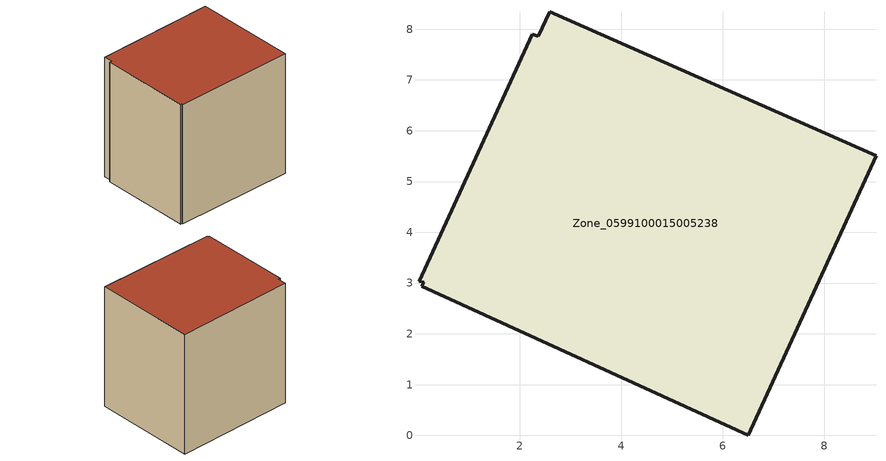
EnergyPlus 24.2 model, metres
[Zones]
Zone_0599100015005238
 floor ground (C_G): 2.6,8.35 9.02,5.51 6.5,0 0.08,2.94 0.11,3.02 0.03,3.04 2.25,7.9 2.37,7.86 z0.69
 wall outside (C_F): 0.11,3.02 0.08,2.94 6.5,0 9.02,5.51 2.6,8.35 2.37,7.86 2.25,7.9 0.03,3.04 0.11,3.02 z0.69:7.93
 roof outside (C_R): 9.02,5.51 2.6,8.35 2.37,7.86 2.25,7.9 0.03,3.04 0.11,3.02 0.08,2.94 6.5,0 z7.93
[BUILDING]
Pand.0599100015005238: North Axis=0; Terrain=City; Loads Convergence Tolerance Value=0.04; Temperature Convergence Tolerance Value=0.4; Solar Distribution=FullExterior; Maximum Number of Warmup Days=25; Minimum Number of Warmup Days=1
[Site:Location]
Rotterdam.The.Hague.AP_ZH_NLD Design_Conditions: Latitude=51.96; Longitude=4.45; Time Zone=1; Elevation=-4.5
[SITE:GROUNDTEMPERATURE:BUILDINGSURFACE]
18, 18, 18, 18, 18, 18, 18, 18, 18, 18, 18, 18
[MATERIAL] Thermal Absorptance=0.9; Solar Absorptance=0.7; Visible Absorptance=0.7
Name | Roughness | Thickness | Conductivity | Density | Specific Heat
G.TC.1965-1974 | MediumSmooth | 0.15 | 0.882353 | 540 | 1210
F.TC.1965-1974 | Rough | 0.3 | 0.697674 | 1920 | 840
R.TC.1965-1974 | MediumRough | 0.2 | 0.232558 | 1500 | 1000
[CONSTRUCTION]
C_G: G.TC.1965-1974
C_F: F.TC.1965-1974
C_R: R.TC.1965-1974
[ZONE]
Zone_0599100015005238: Type=1; Multiplier=1; Ceiling Height=Autocalculate; Volume=Autocalculate; Floor Area=autocalculate; Part of Total Floor Area=Yes
[ZONEINFILTRATION:DESIGNFLOWRATE]
Infil_Zone_0599100015005238: Zone or ZoneList or Space or SpaceList=Zone_0599100015005238; Schedule=AlwaysOn; Design Flow Rate Calculation Method=Flow/Area; Flow Rate per Floor Area=0.003; Constant Term Coefficient=1; Temperature Term Coefficient=0; Velocity Term Coefficient=0; Velocity Squared Term Coefficient=0
[HVACTEMPLATE:ZONE:IDEALLOADSAIRSYSTEM]
Zone_0599100015005238: Maximum Heating Supply Air Temperature=50; Minimum Cooling Supply Air Temperature=13; Maximum Heating Supply Air Humidity Ratio=0.0156; Minimum Cooling Supply Air Humidity Ratio=0.0077; Heating Limit=NoLimit; Cooling Limit=NoLimit; Dehumidification Control Type=ConstantSensibleHeatRatio; Cooling Sensible Heat Ratio=0.7; Dehumidification Setpoint=60; Humidification Control Type=None; Humidification Setpoint=30; Outdoor Air Method=None; Outdoor Air Flow Rate per Person=0.00944; Outdoor Air Flow Rate per Zone Floor Area=0; Outdoor Air Flow Rate per Zone=0; Demand Controlled Ventilation Type=None; Outdoor Air Economizer Type=NoEconomizer; Heat Recovery Type=None; Sensible Heat Recovery Effectiveness=0.7; Latent Heat Recovery Effectiveness=0.65
[ZONECONTROL:THERMOSTAT]
ThermostatControl_Zone_0599100015005238: Zone or ZoneList=Zone_0599100015005238; Control Type Schedule=DualSetpointControlType; Control 1=Thermostat_Zone_0599100015005238; Temperature Difference Between Cutout And Setpoint=0
[THERMOSTATSETPOINT:DUALSETPOINT]
Thermostat_Zone_0599100015005238: Heating Setpoint Temperature Schedule=HeatingSetpoint_Zone_0599100015005238; Cooling Setpoint Temperature Schedule=CoolingSetpoint_Zone_0599100015005238
[SCHEDULE:COMPACT]
HeatingSetpoint_Zone_0599100015005238: Through: 12/31, For: AllDays, Until: 24:00, 21
CoolingSetpoint_Zone_0599100015005238: Through: 12/31, For: AllDays, Until: 24:00, 24
DualSetpointControlType: Through: 12/31, For: AllDays, Until: 24:00, 4
AlwaysOn: Through: 12/31, For: AllDays, Until: 24:00, 1
